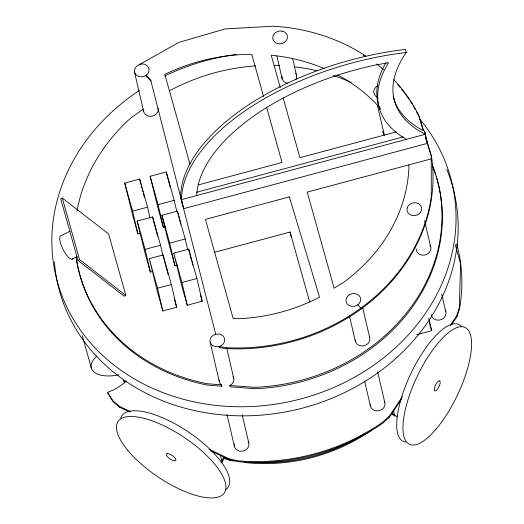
<?xml version="1.0" encoding="UTF-8"?>
<svg xmlns="http://www.w3.org/2000/svg" width="524" height="524" viewBox="0 0 524 524"><rect width="100%" height="100%" fill="white"/><g stroke="black" fill="none" stroke-linecap="round" stroke-linejoin="round"><path stroke-width="0.79" d="M450.254 325.45L456.633 315.952L459.319 307.85L460.583 263.736L455.251 244.708M451.387 324.985L456.849 316.863L459.528 308.754A194.181 167.654 -13.1 0 0 456.712 243.922M228.425 459.089L223.512 457.439L220.99 463.059M223.512 457.439L223.722 458.349L222.104 462.62L220.447 455.48M209.024 449.206L229.591 459.044L238.774 460.891A194.181 167.654 -13.1 0 0 382.304 422.436L389.175 416.331L402.393 396.661M210.36 450.653L229.8 459.954L238.99 461.801A194.181 167.654 -13.1 0 0 382.52 423.346L389.384 417.242L401.672 398.954M143.163 109.274L131.046 117.762A184.933 159.669 -13.1 0 0 76.969 210.969M62.317 198.079L60.732 198.858L77.965 260.376L124.26 296.243L125.839 295.457L108.606 233.94L62.317 198.079L79.543 259.596L125.839 295.457M70.164 231.149L60.83 235.774A12.943 3.917 63.7 0 0 63.509 250.282A12.943 3.917 63.7 0 0 72.836 258.332M72.07 259.079L77.094 256.59M77.965 260.376L79.543 259.596M129.618 412.028L119.479 407.174L113.02 401.6L107.433 392.358L113.564 389.941A64.727 55.885 -13.1 0 0 126.559 381.033M436.099 176.136A184.933 159.669 -13.1 0 1 254.919 388.71L230.049 386.81L229.898 385.389A7.395 6.386 -13.1 0 0 233.029 376.54M139.823 64.314L142.227 63.935A7.395 6.386 -13.1 0 1 148.672 67.963A7.395 6.386 -13.1 0 1 146.497 74.971L144.893 75.987A7.395 6.386 -13.1 0 1 134.367 70.327L135.375 67.55L137.373 65.69L178.92 42.372L225.261 28.899L273.22 26.2A184.933 159.669 -13.1 0 1 365.903 56.186M141.041 233.049L137.897 233.894L132.9 216.065L124.738 183.079L139.692 179.07L147.565 207.163L150.113 218.135M165.669 226.741L163.37 227.357L158.3 209.259L150.133 176.274L166.246 171.957L174.191 200.325L176.745 211.29M198.321 184.92L282.063 162.479L266.709 107.662M396.308 131.865L299.925 157.691L283.143 97.792M180.629 196.533L183.61 208.696L427.453 143.36L425.337 134.275A164.778 83.074 -15.6 0 1 406.303 52.485L405.445 49.407A199.271 100.464 -15.6 0 0 180.629 196.533L181.494 199.611L425.337 134.275L424.479 131.197A164.778 83.074 -15.6 0 1 393.17 96.141M196.566 192.269L403.231 136.895M426.503 140.308L424.479 131.197M137.897 233.894L132.611 211.172L147.565 207.163M163.37 227.357L158.084 204.642L174.191 200.325M152.687 271.458L150.368 272.08L145.194 253.596L137.164 221.082L152.622 216.936L160.547 245.219L163.462 257.756M177.322 265.223L174.996 265.845L169.724 247.02L161.903 215.253L177.387 211.107L185.195 238.977L187.749 249.948M431.278 158.87L307.215 192.112L334.129 288.207L342.984 282.75A168.846 145.783 -13.1 0 0 409.002 164.837M150.368 272.08L145.083 249.365L160.547 245.219M174.996 265.845L169.711 243.129L185.195 238.977M149.261 258.666L163.082 254.965L171.361 284.525L176.647 307.247L162.826 310.948L157.102 290.519L149.261 258.666L157.541 288.226L162.826 310.948M173.732 253.151L188.679 249.149L196.906 278.513L202.192 301.235L187.245 305.237L181.304 284.034L173.732 253.151L181.959 282.515L187.245 305.237M214.218 252.378L290.08 232.047L309.638 301.883M157.541 288.226L171.361 284.525M181.959 282.515L196.906 278.513M416.613 334.712L431.638 330.69L428.717 318.147M287.984 83.277L287.349 83.237A7.395 6.386 -13.1 0 1 282.069 76.177M76.55 259.635A184.933 159.669 -13.1 0 0 207.504 385.094L221.849 386.188L221.534 384.826L207.19 383.732A184.933 159.669 -13.1 0 1 76.111 257.454M229.735 385.448L254.599 387.347A184.933 159.669 -13.1 0 0 432.3 164.916M223.722 458.349L228.641 460A163.416 141.094 -13.1 0 0 234.104 461.028M397.467 416.704L394.618 415.342L391.474 412.84M107.433 392.358L112.804 400.69L119.262 406.264L130.312 411.55M221.534 384.826L221.089 384.524A7.395 6.386 -13.1 0 1 219.17 380.011M221.41 385.887L221.849 386.188M391.683 413.75L394.834 416.246L393.531 410.665M150.696 80.146L146.137 75.201L146.347 76.111L150.905 81.056L150.696 80.146L215.731 334.273M357.761 304.772L360.853 308.132L361.062 309.036M424.388 131.223L425.337 134.275M423.425 130.404L418.899 115.837A184.933 159.669 -13.1 0 0 393.865 79.694M425.796 138.035L431.278 155.674L431.245 197.633A184.933 159.669 -13.1 0 1 224.999 347.622C220.774 345.683 215.613 348.146 211.893 344.995A7.395 6.386 -13.1 0 1 215.724 334.155L219.523 334.089A7.395 6.386 -13.1 0 1 224.632 339.369A7.395 6.386 -13.1 0 1 220.702 345.853L218.901 346.534L219.111 347.438L225.215 348.526A184.933 159.669 -13.1 0 0 431.488 156.578L425.776 138.198M419.108 116.747L423.392 130.535M429.47 322.948L431.638 330.69M280.274 87.541L271.222 55.23A174.145 150.355 -13.1 0 1 324.48 68.664M263.637 96.698L251.795 54.411L249.522 54.313A174.145 150.355 -13.1 0 0 164.818 74.401L189.989 164.267M189.983 254.592L191.856 261.266M180.846 224.265L177.387 211.107M170.32 187.52L166.246 171.957M200.43 294.947L202.192 301.235M161.903 215.253L169.711 243.129M150.133 176.274L158.084 204.642M153.755 221.803L156.29 230.842M164.307 260.074L168.073 274.569M174.23 298.601L176.647 307.247M141.323 185.909L141.939 188.109M142.345 189.577L142.96 191.777M143.373 193.245L144.545 197.817M137.164 221.082L145.083 249.365M124.738 183.079L132.611 211.172M82.248 335.615L91.248 367.737M456.633 315.952L456.849 316.863M424.604 220.722L430.669 246.811M441.719 294.298L445.793 311.787M377.346 105.055L384.38 135.166L383.424 133.764A7.395 6.386 -13.1 0 1 382.887 131.046M389.175 416.331L389.384 417.242M362.687 307.562L369.675 337.607M377.581 371.575L384.793 402.583M292.543 58.295L296.407 74.899M349.298 315.297L355.37 341.386M364.573 380.915L370.494 406.362M276.849 56.022L282.187 78.954M290.08 232.047L291.311 237.352M226.696 348.034L233.684 378.079M242.186 414.608L248.808 443.055M180.701 196.52L182.817 205.605M192.059 262.013L192.793 265.144M188.679 249.149L189.773 253.845M210.137 342.139L219.333 381.675M226.918 414.248L234.457 446.651M229.591 459.044L229.8 459.954M134.478 71.998L143.674 111.533M163.082 254.965L164.091 259.308M156.499 231.595L157.58 236.252M152.622 216.936L153.597 221.108M139.692 179.07L140.936 184.415M119.262 406.264L119.479 407.174M431.311 314.518A7.395 6.386 -13.1 0 0 437.822 320.138A7.395 6.386 -13.1 0 0 445.695 315.121L445.996 313.444A7.395 6.386 -13.1 0 0 445.105 310.26M384.393 401.541A7.395 6.386 -13.1 0 1 382.69 408.864L381.131 409.932A7.395 6.386 -13.1 0 1 370.298 404.705M248.153 441.516A7.395 6.386 -13.1 0 1 241.309 451.295L239.416 451.112A7.395 6.386 -13.1 0 1 234.457 443.867M364.167 434.003A163.416 141.094 -13.1 0 1 250.747 462.194M124.633 382.461A163.416 141.094 -13.1 0 1 123.946 380.994M405.648 442.053A64.727 22.191 -64.5 0 1 411.32 372.643A64.727 22.191 -64.5 0 1 461.474 326.491M120.717 418.303A64.013 23.685 33.9 0 1 189 432.379A64.013 23.685 33.9 0 1 225.641 489.704M118.869 374.758A27.739 13.984 -15.6 0 1 93.947 371.961A27.739 13.984 -15.6 0 1 96.848 355.993M158.11 108.291A7.395 6.386 -13.1 0 1 155.7 114.501L154.095 115.516A7.395 6.386 -13.1 0 1 143.563 109.863M432.313 165.525A184.933 159.669 -13.1 0 1 435.614 174.61M169.678 90.698A184.933 159.669 -13.1 0 1 255.542 65.893M274.176 65.408A184.933 159.669 -13.1 0 1 279.868 65.598M295.235 66.889A184.933 159.669 -13.1 0 1 316.634 70.707M333.192 75.41A184.933 159.669 -13.1 0 1 351.211 82.484M295.687 73.386A7.395 6.386 -13.1 0 1 295.641 79.812M416.18 248.985A7.395 6.386 -13.1 0 0 422.383 255.142A7.395 6.386 -13.1 0 0 430.577 250.144L430.872 248.468A7.395 6.386 -13.1 0 0 429.981 245.284M369.269 336.565A7.395 6.386 -13.1 0 1 367.566 343.888L366.014 344.956A7.395 6.386 -13.1 0 1 355.18 339.729M377.608 97.294A7.395 6.386 -13.1 0 1 375.177 95.63L374.228 94.228A7.395 6.386 -13.1 0 1 377.66 85.884M363.355 55.308A184.933 159.669 -13.1 0 1 364.737 56.192M397.899 84.823A184.933 159.669 -13.1 0 1 400.041 87.325M401.607 89.237A184.933 159.669 -13.1 0 1 404.652 93.141M405.635 94.464A184.933 159.669 -13.1 0 1 409.414 99.855M410.318 101.224A184.933 159.669 -13.1 0 1 412.08 103.988M413.351 106.084A184.933 159.669 -13.1 0 1 415.381 109.608M416.547 111.736A184.933 159.669 -13.1 0 1 418.755 116.027M376.56 63.889A184.933 159.669 -13.1 0 1 383.47 69.633M337.679 74.965A174.145 150.355 -13.1 0 1 380.634 108.697M181.494 199.611A199.271 100.464 -15.6 0 1 406.303 52.485M196.638 195.55A186.393 93.973 -15.6 0 1 376.036 64.91L388.631 62.736A166.147 83.761 -15.6 0 0 406.454 139.332M380.005 109.477A166.147 83.761 -15.6 0 1 386.103 62.389M371.935 429.863A163.416 141.094 -13.1 0 1 244.479 462.502M124.155 381.904A163.416 141.094 -13.1 0 1 123.487 380.424M419.855 119.19A203.43 175.638 -13.1 0 1 369.086 368.339A203.43 175.638 -13.1 0 1 87.678 339.559A203.43 175.638 -13.1 0 1 139.325 90.501M164.608 76.091A203.43 175.638 -13.1 0 1 236.324 54.47M446.782 169.337A203.43 175.638 -13.1 0 1 296.545 409.591A203.43 175.638 -13.1 0 1 54.411 261.862M407.279 207.779L406.984 209.449A7.395 6.386 -13.1 0 0 413.187 215.613A7.395 6.386 -13.1 0 0 421.375 210.615L421.676 208.938A7.395 6.386 -13.1 0 0 415.473 202.781A7.395 6.386 -13.1 0 0 407.279 207.779M349.836 294.501L348.283 295.575A7.395 6.386 -13.1 0 0 347.366 304.071A7.395 6.386 -13.1 0 0 356.811 305.427L358.37 304.352A7.395 6.386 -13.1 0 0 359.281 295.863A7.395 6.386 -13.1 0 0 349.836 294.501M167.398 453.692L166.783 453.902A5.548 2.05 33.9 0 0 168.813 458.002A5.548 2.05 33.9 0 0 174.944 460.727L175.56 460.517A5.548 2.05 33.9 0 0 173.529 456.417A5.548 2.05 33.9 0 0 167.398 453.692M289.353 196.893L205.428 219.386L233.2 318.533L239.245 318.69A168.846 145.783 -13.1 0 0 319.561 297.173L289.353 196.893M439.551 380.882L438.994 380.915A5.548 1.899 -64.5 0 0 435.123 386.057A5.548 1.899 -64.5 0 0 434.972 390.969L435.529 390.937A5.548 1.899 -64.5 0 0 439.394 385.788A5.548 1.899 -64.5 0 0 439.551 380.882M282.043 31.086L280.144 30.962A7.395 6.386 -13.1 0 0 272.821 36.929A7.395 6.386 -13.1 0 0 278.152 43.702L280.052 43.826A7.395 6.386 -13.1 0 0 287.375 37.859A7.395 6.386 -13.1 0 0 282.043 31.086M127.856 450.463A64.013 23.685 33.9 0 0 221.803 495.409A64.013 23.685 33.9 0 0 163.848 425.757A64.013 23.685 33.9 0 0 127.856 450.463M435.732 429.562A64.727 22.191 -64.5 0 0 467.742 329.491A64.727 22.191 -64.5 0 0 408.314 398.725A64.727 22.191 -64.5 0 0 435.732 429.562"/></g></svg>
